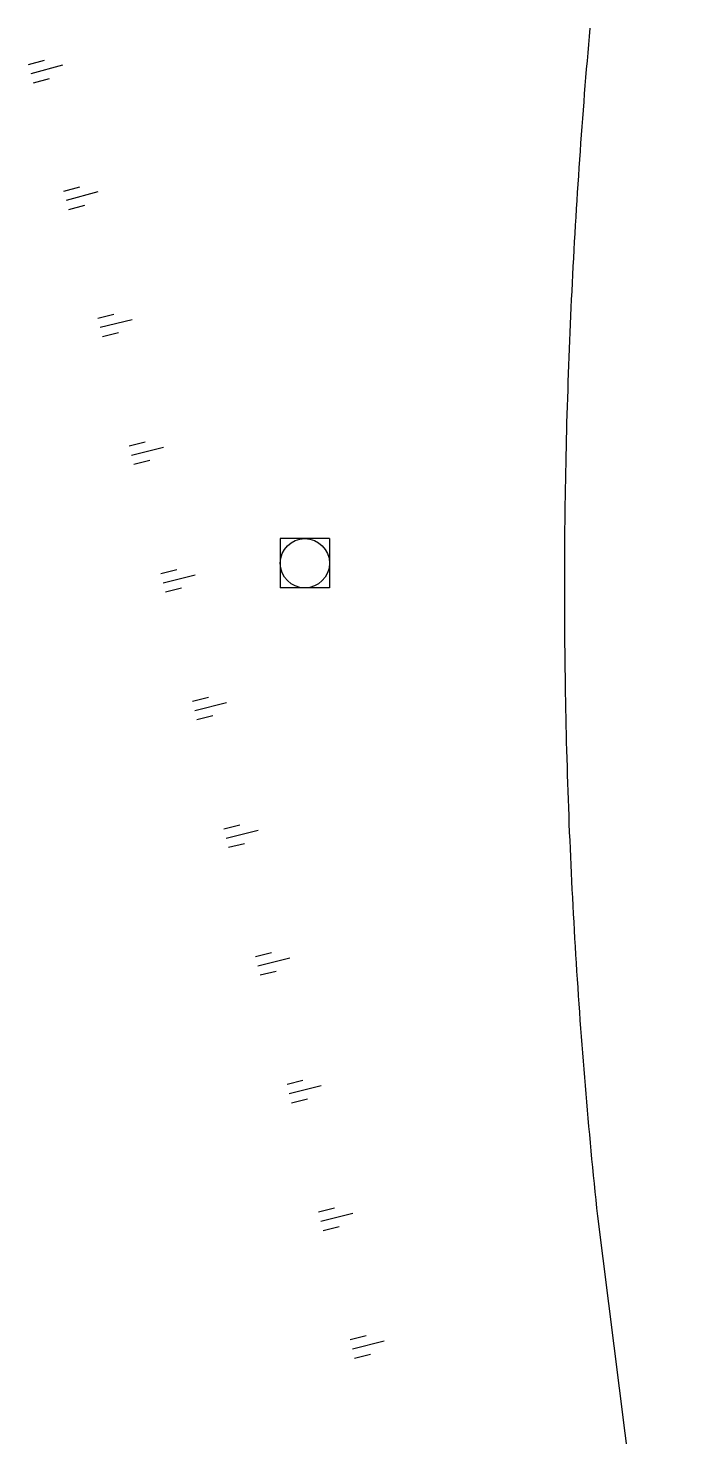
# Model space of a CAD drawing. Header units: millimetres. Extents: x 132999 to 134001, y 131000 to 132000.
# Drawn here: x 133455.22 to 133474.85, y 131196.55 to 131239.4 of the extents above; entities that cross this region are included whole.
import ezdxf

# ---------------------------------------------------------------- set-up
doc = ezdxf.new("R2010")
doc.units = ezdxf.units.MM
doc.layers.get('0').update_dxf_attribs({"linetype": 'CONTINUOUS'})
for name, color, linetype in [('W0008', 7, 'CONTINUOUS'), ('W0211', 2, 'CONTINUOUS'), ('W0420', 7, 'CONTINUOUS')]:
    doc.layers.add(name, color=color, linetype=linetype)

# ---------------------------------------------------------------- blocks, each defined once
blk = doc.blocks.new('T420')
for p, q in [((0.75, 0.75), (-0.75, 0.75)), ((-0.75, 0.75), (-0.75, -0.75)), ((0.75, 0.75), (0.75, -0.75)), ((0.75, -0.75), (-0.75, -0.75))]:
    blk.add_line(p, q)
blk.add_ellipse((0, 0), major_axis=(-0.53, 0.53), ratio=1, start_param=3.926991, end_param=10.210176)
blk = doc.blocks.new('t211o')
at = {"color": 0, "linetype": 'Continuous'}
for p, q in [((0, 1), (0, 0)), ((-0.289, 0.5), (-0.289, 0)), ((0.289, 0.5), (0.289, 0))]:
    blk.add_line(p, q, dxfattribs=at)

msp = doc.modelspace()

# ---------------------------------------------------------------- linework, layer by layer
at = {"layer": 'W0008', "flags": 128}
msp.add_lwpolyline([(133472.299, 131239.399), (133472.277, 131239.149), (133472.255, 131238.9), (133472.234, 131238.65), (133472.213, 131238.401), (133472.192, 131238.151), (133472.171, 131237.901), (133472.151, 131237.652), (133472.131, 131237.402), (133472.112, 131237.152), (133472.092, 131236.903), (133472.073, 131236.653), (133472.055, 131236.403), (133472.037, 131236.153), (133472.019, 131235.903), (133472.001, 131235.653), (133471.983, 131235.403), (133471.966, 131235.153), (133471.95, 131234.903), (133471.933, 131234.653), (133471.917, 131234.403), (133471.901, 131234.152), (133471.886, 131233.902), (133471.871, 131233.652), (133471.856, 131233.402), (133471.841, 131233.151), (133471.827, 131232.901), (133471.813, 131232.651), (133471.8, 131232.4), (133471.786, 131232.15), (133471.773, 131231.899), (133471.761, 131231.649), (133471.748, 131231.398), (133471.736, 131231.147), (133471.725, 131230.897), (133471.713, 131230.646), (133471.702, 131230.395), (133471.691, 131230.145), (133471.681, 131229.894), (133471.67, 131229.643), (133471.661, 131229.394), (133471.651, 131229.144), (133471.642, 131228.895), (133471.633, 131228.645), (133471.625, 131228.396), (133471.617, 131228.147), (133471.609, 131227.897), (133471.602, 131227.648), (133471.594, 131227.399), (133471.588, 131227.149), (133471.581, 131226.9), (133471.575, 131226.651), (133471.57, 131226.401), (133471.564, 131226.152), (133471.559, 131225.903), (133471.554, 131225.653), (133471.55, 131225.404), (133471.546, 131225.155), (133471.542, 131224.906), (133471.539, 131224.656), (133471.536, 131224.407), (133471.533, 131224.158), (133471.531, 131223.909), (133471.529, 131223.66), (133471.528, 131223.41), (133471.526, 131223.161), (133471.525, 131222.912), (133471.525, 131222.663), (133471.524, 131222.414), (133471.525, 131222.165), (133471.525, 131221.916), (133471.526, 131221.667), (133471.527, 131221.417), (133471.528, 131221.168), (133471.53, 131220.919), (133471.532, 131220.67), (133471.535, 131220.421), (133471.537, 131220.172), (133471.541, 131219.923), (133471.544, 131219.674), (133471.548, 131219.425), (133471.552, 131219.176), (133471.557, 131218.927), (133471.562, 131218.678), (133471.567, 131218.429), (133471.572, 131218.18), (133471.578, 131217.931), (133471.584, 131217.683), (133471.591, 131217.434), (133471.598, 131217.185), (133471.605, 131216.936), (133471.613, 131216.687), (133471.621, 131216.438), (133471.629, 131216.189), (133471.638, 131215.94), (133471.646, 131215.692), (133471.656, 131215.443), (133471.665, 131215.194), (133471.675, 131214.945), (133471.686, 131214.696), (133471.696, 131214.448), (133471.707, 131214.199), (133471.719, 131213.95), (133471.73, 131213.701), (133471.742, 131213.453), (133471.755, 131213.204), (133471.768, 131212.955), (133471.781, 131212.706), (133471.794, 131212.458), (133471.808, 131212.209), (133471.822, 131211.96), (133471.836, 131211.712), (133471.851, 131211.463), (133471.866, 131211.215), (133471.881, 131210.966), (133471.897, 131210.717), (133471.913, 131210.469), (133471.93, 131210.22), (133471.947, 131209.972), (133471.964, 131209.723), (133471.981, 131209.474), (133471.999, 131209.226), (133472.017, 131208.977), (133472.036, 131208.729), (133472.055, 131208.48), (133472.074, 131208.232), (133472.093, 131207.983), (133472.113, 131207.735), (133472.133, 131207.486), (133472.154, 131207.238), (133472.175, 131206.99), (133472.196, 131206.741), (133472.218, 131206.493), (133472.24, 131206.244), (133472.262, 131205.996), (133472.285, 131205.748), (133472.307, 131205.499), (133472.331, 131205.251), (133472.354, 131205.002), (133472.378, 131204.754), (133472.403, 131204.506), (133472.427, 131204.257), (133472.452, 131204.009), (133472.478, 131203.761), (133472.503, 131203.513), (133472.529, 131203.264), (133474.852, 131184.84)], dxfattribs=at)

# ---------------------------------------------------------------- block references
at = {"layer": 'W0211'}
for p, rotation in [((133455.302, 131238.005), 285.5904263909044), ((133456.377, 131234.153), 285.5904263909044), ((133457.41, 131230.289), 283.8689604379288), ((133458.368, 131226.405), 283.8689604379288), ((133459.327, 131222.522), 283.8689604379288), ((133460.286, 131218.639), 283.8689604379288), ((133461.245, 131214.755), 283.8689604379288), ((133462.204, 131210.872), 283.8689604379288), ((133463.162, 131206.988), 283.8689604379288), ((133464.121, 131203.105), 283.8689604379288), ((133465.08, 131199.222), 283.8689604379288)]:
    msp.add_blockref('t211o', p, dxfattribs=dict(at, rotation=rotation))
at = {"layer": 'W0420'}
msp.add_blockref('T420', (133463.635, 131223.124), dxfattribs=at)

doc.saveas('drawing.dxf')
